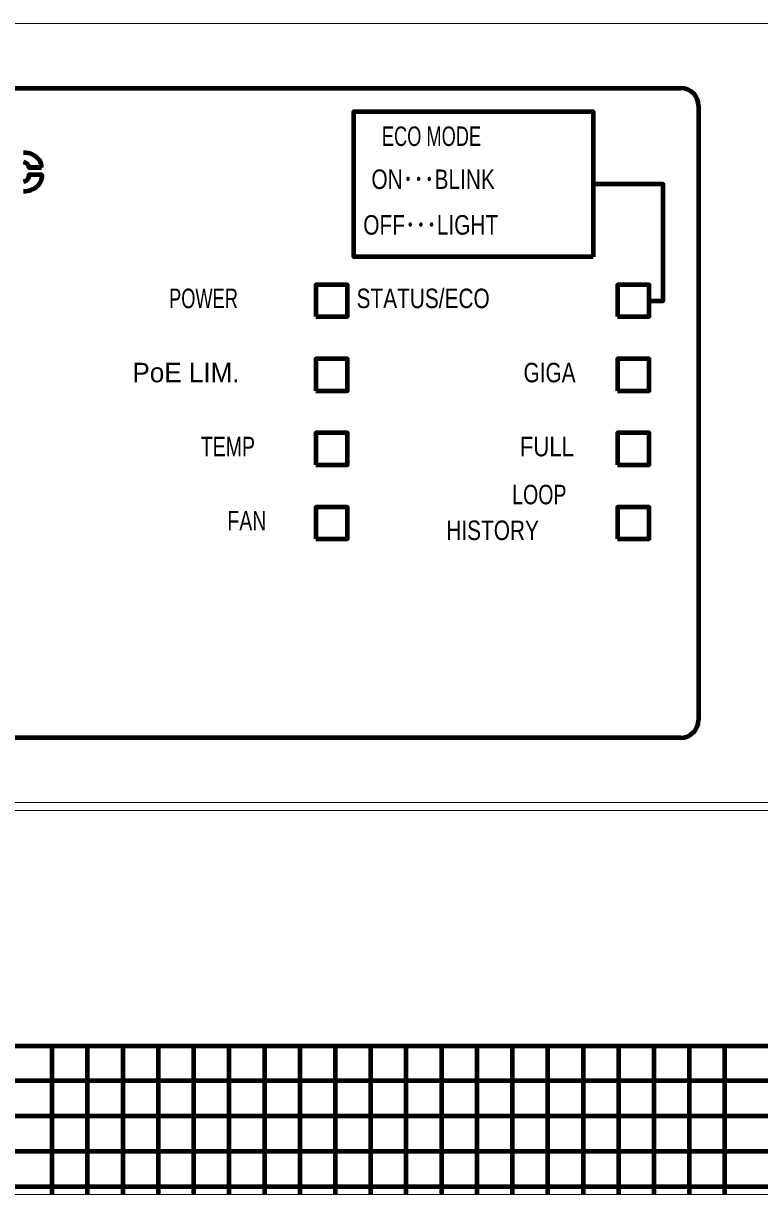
# Model space of a CAD drawing. Units: millimetres on the paper. Extents: x -400 to 400, y -280 to 280.
# Drawn here: x -101.72 to -98.4, y 123.97 to 129.26 of the extents above; entities that cross this region are included whole.
import ezdxf
from ezdxf.enums import TextEntityAlignment as Align

# ---------------------------------------------------------------- set-up
doc = ezdxf.new("R2010")
doc.units = ezdxf.units.MM
doc.linetypes.add('DASHED1', pattern=[1.8, 1.2, -0.6])
doc.layers.add('0-1_F-F_', color=7, linetype='Continuous', lineweight=20)
doc.layers.add('0-6_moji1', color=1, linetype='Continuous', lineweight=80)
doc.styles.add('PUDGoDpMt', font='')
doc.styles.get('PUDGoDpMt').set_extended_font_data('PUDGoDpMt')

# ---------------------------------------------------------------- blocks, each defined once
blk = doc.blocks.new('RD281E-')
at = {"layer": '0-6_moji1', "color": 7, "lineweight": 20}
for p, q in [((-24.125, 0), (24.125, 0)), ((-16, -2.17), (16, -2.17))]:
    blk.add_line(p, q, dxfattribs=at)
at = {"layer": '0-6_moji1'}
for p, q in [((-16, -1.33), (16, -1.33)), ((-13, -2.17), (-13, -1.33)), ((-12.8, -2.17), (-12.8, -1.33)), ((-12.6, -2.17), (-12.6, -1.33)), ((-12.4, -2.17), (-12.4, -1.33)), ((-12.2, -2.17), (-12.2, -1.33)), ((-12, -2.17), (-12, -1.33)), ((-11.8, -2.17), (-11.8, -1.33)), ((-11.6, -2.17), (-11.6, -1.33)), ((-11.4, -2.17), (-11.4, -1.33)), ((-11.2, -2.17), (-11.2, -1.33)), ((-11, -2.17), (-11, -1.33)), ((-10.8, -2.17), (-10.8, -1.33)), ((-10.6, -2.17), (-10.6, -1.33)), ((-10.4, -2.17), (-10.4, -1.33)), ((-10.2, -2.17), (-10.2, -1.33)), ((-10, -2.17), (-10, -1.33)), ((-9.8, -2.17), (-9.8, -1.33)), ((-9.6, -2.17), (-9.6, -1.33)), ((-9.4, -2.17), (-9.4, -1.33)), ((-9.2, -2.17), (-9.2, -1.33)), ((-16.843, -1.525), (16.843, -1.525)), ((-17.167, -1.725), (17.167, -1.725)), ((-17.39, -1.925), (17.39, -1.925)), ((-17.556, -2.125), (17.556, -2.125))]:
    blk.add_line(p, q, dxfattribs=at)
blk = doc.blocks.new('PN261693-')
at = {"layer": '0-6_moji1'}
for p, q in [((-15.22, -0.365), (-9.45, -0.365)), ((-9.35, -0.465), (-9.35, -3.935)), ((-13.132, -0.814), (-13.132, -0.81)), ((-13.06, -0.814), (-13.132, -0.814)), ((-13.058, -0.855), (-13.058, -0.871)), ((-9.45, -4.035), (-15.22, -4.035))]:
    blk.add_line(p, q, dxfattribs=at)
at = {"layer": '0-6_moji1', "color": 7, "lineweight": 20}
blk.add_lwpolyline([(-16.5, 0), (16.5, 0), (16.5, -4.4), (-16.5, -4.4)], close=True, dxfattribs=at)
at = {"layer": '0-6_moji1'}
for points in [[(-9.944, -1.318), (-11.296, -1.318), (-11.296, -0.498), (-9.944, -0.498)], [(-11.511, -1.656), (-11.332, -1.656), (-11.332, -1.476), (-11.511, -1.476)], [(-9.808, -1.656), (-9.628, -1.656), (-9.628, -1.476), (-9.808, -1.476)], [(-11.511, -2.075), (-11.332, -2.075), (-11.332, -1.895), (-11.511, -1.895)], [(-9.808, -2.075), (-9.628, -2.075), (-9.628, -1.895), (-9.808, -1.895)], [(-11.511, -2.493), (-11.332, -2.493), (-11.332, -2.313), (-11.511, -2.313)], [(-9.808, -2.493), (-9.628, -2.493), (-9.628, -2.313), (-9.808, -2.313)], [(-11.511, -2.912), (-11.332, -2.912), (-11.332, -2.732), (-11.511, -2.732)], [(-9.808, -2.912), (-9.628, -2.912), (-9.628, -2.732), (-9.808, -2.732)]]:
    blk.add_lwpolyline(points, close=True, dxfattribs=at)
for points in [[(-13.132, -0.81), (-13.132, -0.814), (-13.06, -0.814)], [(-13.058, -0.871), (-13.058, -0.855), (-13.132, -0.855), (-13.132, -0.863)], [(-13.058, -0.855), (-13.132, -0.855), (-13.132, -0.863)], [(-9.628, -1.566), (-9.55, -1.566), (-9.55, -0.908), (-9.944, -0.908)]]:
    blk.add_lwpolyline(points, dxfattribs=at)
for centre, radius, start, end in [((-9.45, -0.465), 0.1, 0, 90), ((-13.158, -0.838), 0.1078, 37.48684, 92.48684), ((-13.158, -0.838), 0.1078, 37.48684, 92.48684), ((-13.164, -0.817), 0.0328, 12.36614, 87.36614), ((-13.164, -0.817), 0.0328, 12.36614, 87.36614), ((-13.144, -0.816), 0.0841, 1.39587, 31.39587), ((-13.144, -0.816), 0.0841, 1.39587, 31.39587), ((-13.162, -0.862), 0.03, 268.88609, 359.18439), ((-13.162, -0.862), 0.03, 268.88609, 359.18439), ((-13.157, -0.835), 0.1121, 267.32527, 312.32527), ((-13.157, -0.835), 0.1121, 267.32527, 312.32527), ((-13.133, -0.861), 0.0759, 312.32527, 350.79002), ((-13.133, -0.861), 0.0759, 312.32527, 350.79002), ((-13.07, -0.871), 0.0121, 346.5883, 356.5883), ((-13.07, -0.871), 0.0121, 346.5883, 356.5883), ((-9.45, -3.935), 0.1, 270, 360)]:
    blk.add_arc(centre, radius, start, end, dxfattribs=at)
at = {"layer": '0-6_moji1', "style": 'PUDGoDpMt'}
for s, width, p in [('ECO MODE', 0.7, (-11.138, -0.725)), ('ON･･･BLINK', 0.8, (-11.197, -0.968)), ('OFF･･･LIGHT', 0.8, (-11.243, -1.226)), ('POWER', 0.7, (-12.34, -1.641)), ('STATUS/ECO', 0.8, (-11.281, -1.641)), ('GIGA', 0.8, (-10.338, -2.06)), ('TEMP', 0.75, (-12.161, -2.478)), ('FULL', 0.85, (-10.359, -2.478)), ('LOOP', 0.75, (-10.402, -2.749)), ('FAN', 0.75, (-12.011, -2.897)), ('HISTORY', 0.8, (-10.774, -2.951))]:
    blk.add_text(s, height=0.11, dxfattribs=dict(at, width=width)).set_placement(p, align=Align.BOTTOM_LEFT)
blk.add_text('PoE LIM.', height=0.11, dxfattribs=at).set_placement((-12.547, -2.06), align=Align.BOTTOM_LEFT)
blk = doc.blocks.new('1U-')
at = {"layer": '0-6_moji1', "color": 7, "lineweight": 20}
for p, q in [((23.9, 0), (-23.9, 0)), ((-23.9, -4.4), (23.9, -4.4))]:
    blk.add_line(p, q, dxfattribs=at)

msp = doc.modelspace()

# ---------------------------------------------------------------- linework, layer by layer
at = {"layer": '0-1_F-F_', "linetype": 'DASHED1'}
for p, q in [((-71.833, 129.262), (-110.553, 129.262)), ((-71.833, 125.706), (-110.553, 125.706))]:
    msp.add_line(p, q, dxfattribs=at)

# ---------------------------------------------------------------- block references
at = {"layer": '0-6_moji1', "xscale": 0.8, "yscale": 0.8}
for name, p in [('1U-', (-91.193, 129.262)), ('PN261693-', (-91.193, 129.262)), ('RD281E-', (-91.193, 125.706))]:
    msp.add_blockref(name, p, dxfattribs=at)

doc.saveas('drawing.dxf')
